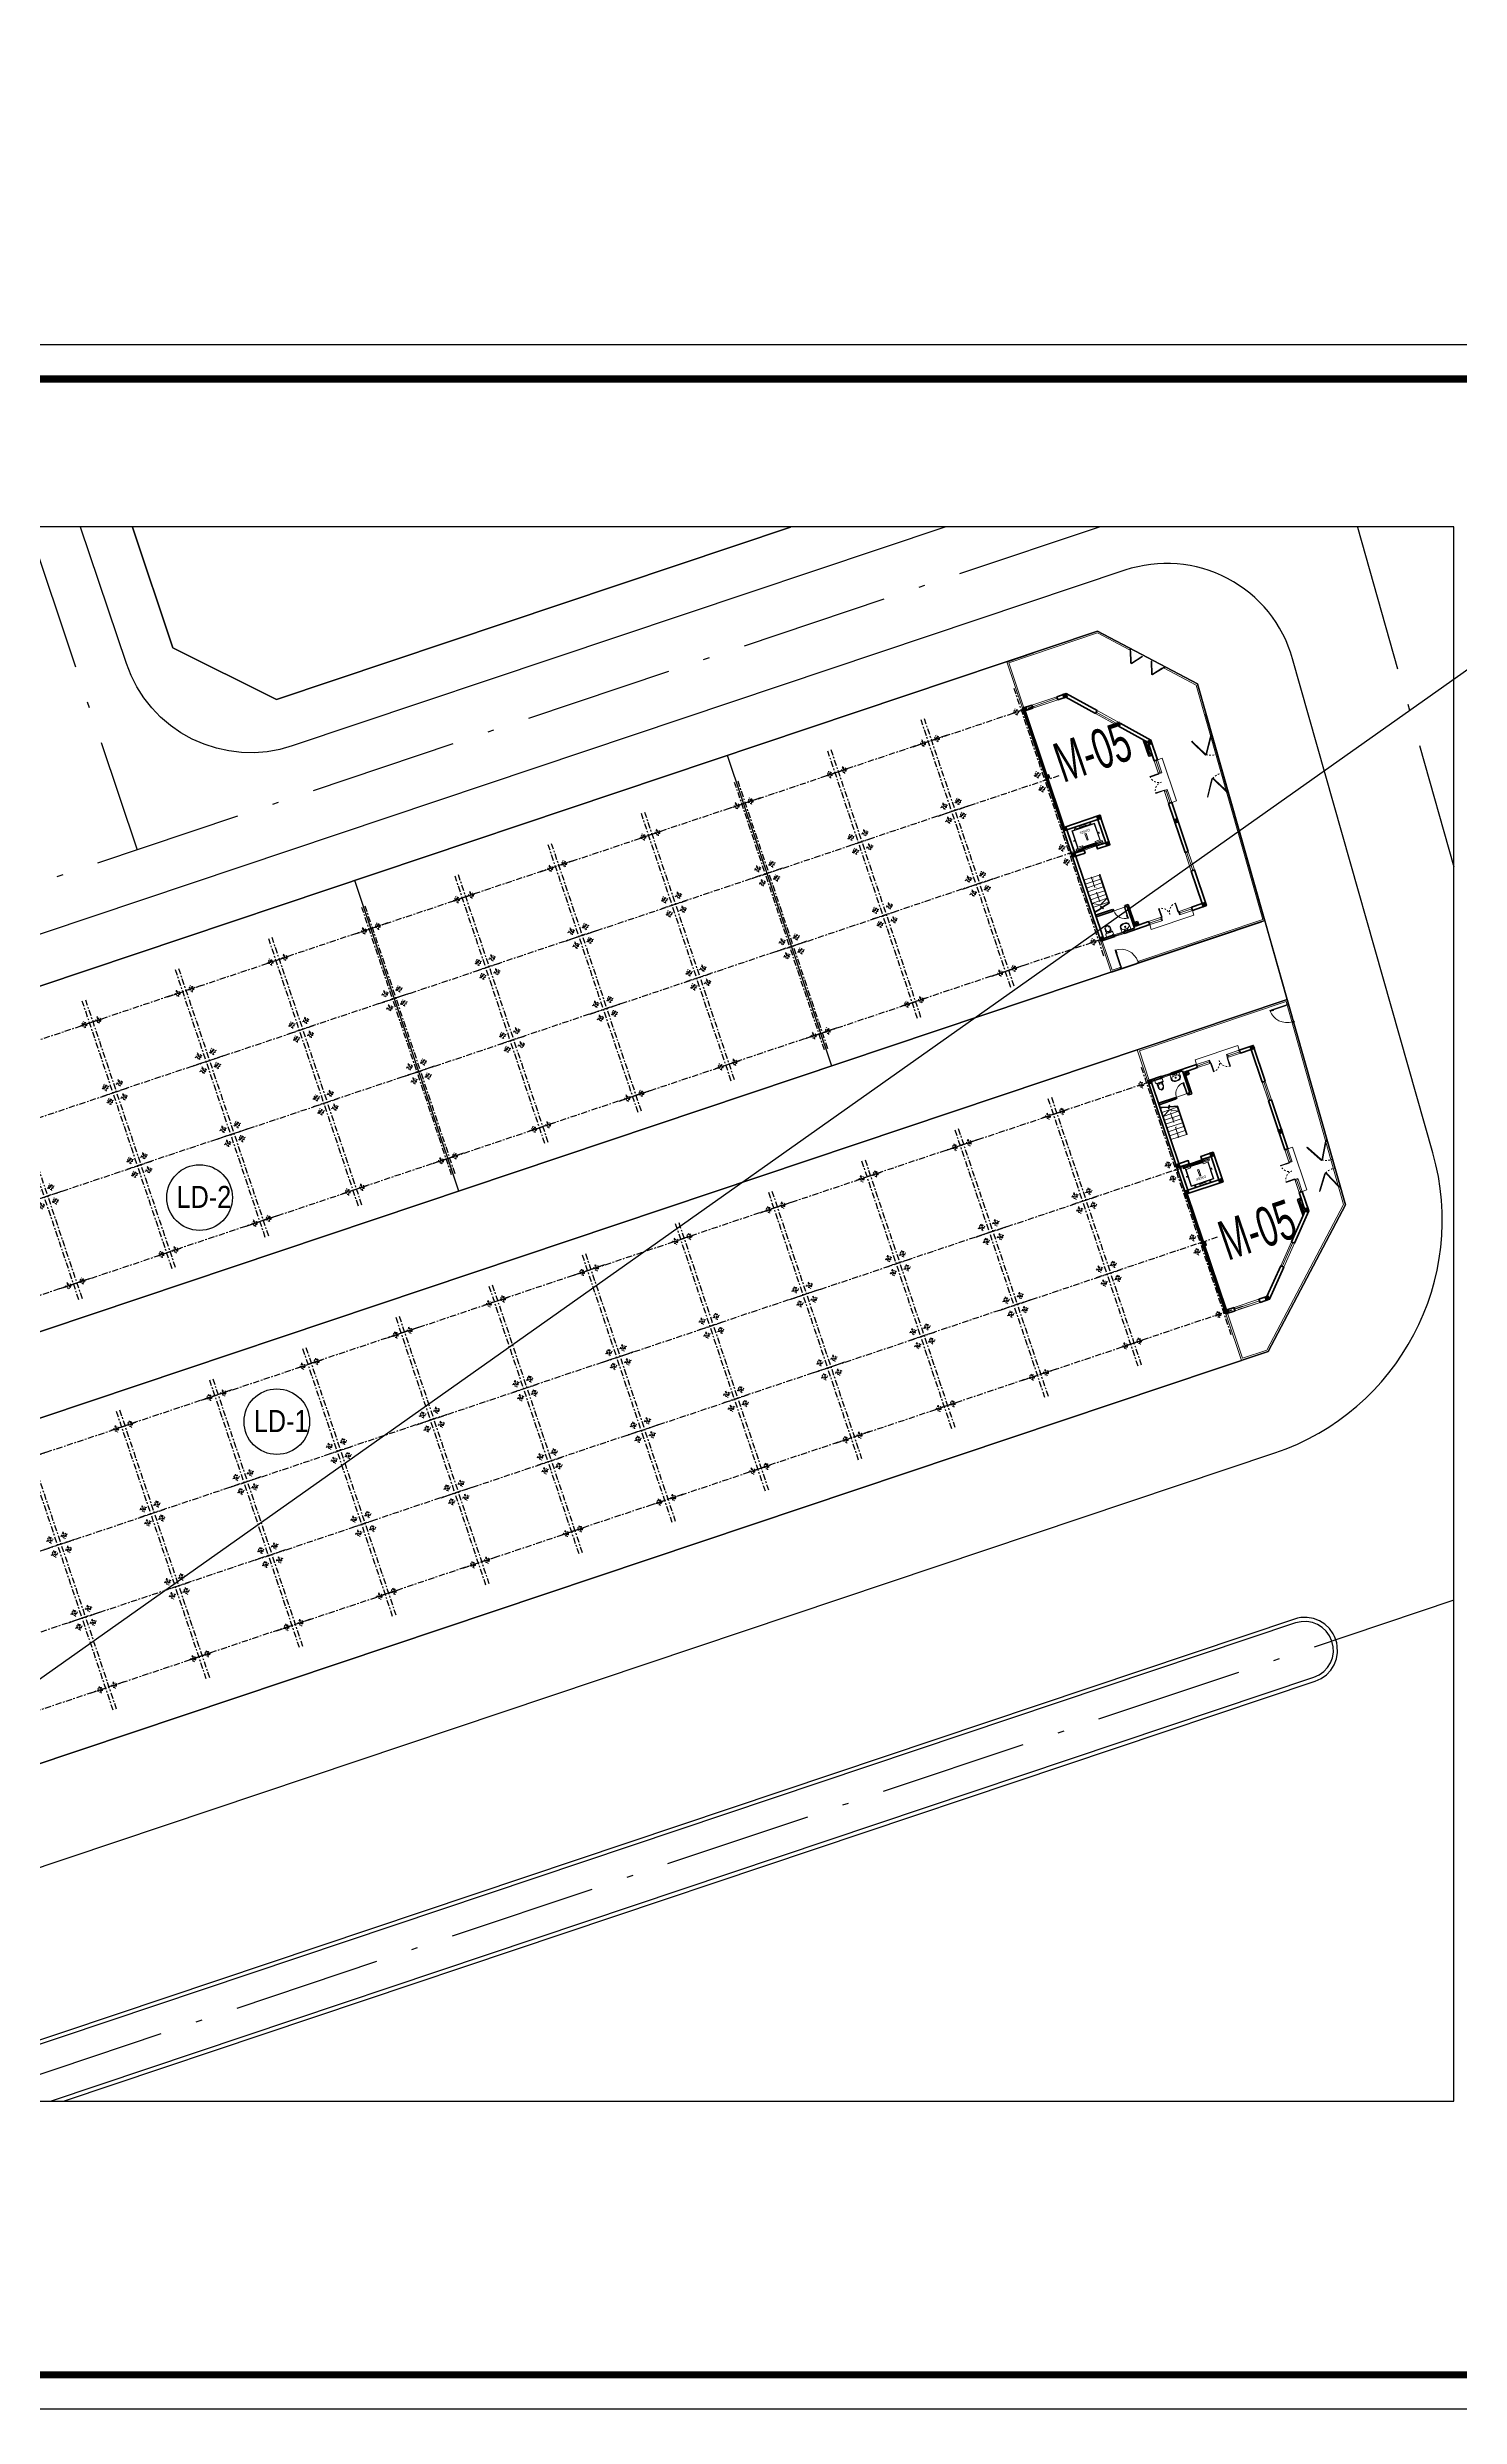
# Model space of a CAD drawing. Header units: metres. Extents: x 568006 to 1139366, y 2064802 to 4131555.
# Drawn here: x 569376.7 to 569462.9, y 2065189.8 to 2065334.5 of the extents above; entities that cross this region are included whole.
import ezdxf
from ezdxf.enums import TextEntityAlignment as Align
from ezdxf.xclip import XClip

# ---------------------------------------------------------------- set-up
doc = ezdxf.new("R2010")
doc.units = ezdxf.units.M
doc.header["$XCLIPFRAME"] = 0
for name, pattern in [('$AUDIT_BAD_LTYPE2', [0]), ('ACAD_ISO10W100', [18.5, 12, -3, 0.5, -3]), ('CENTER', [2, 1.25, -0.25, 0.25, -0.25]), ('CENTER2', [1.125, 0.75, -0.125, 0.125, -0.125]), ('HIDDEN', [0.375, 0.25, -0.125]), ('HIDDEN2', [0.1875, 0.125, -0.0625]), ('xref-thap C (mb tang 32-2)$0$HIDDEN', [0.375, 0.25, -0.125])]:
    doc.linetypes.add(name, pattern=pattern)
doc.layers.get('0').update_dxf_attribs({"linetype": 'CONTINUOUS'})
doc.layers.get('DEFPOINTS').update_dxf_attribs({"color": 152, "linetype": 'CONTINUOUS'})
for name, color, linetype, lineweight in [('-CONCRETE', 1, 'CONTINUOUS', 35), ('-DIM', 9, 'CONTINUOUS', 13), ('-DOOR', 137, 'CONTINUOUS', 9), ('-FURNITURE', 46, 'CONTINUOUS', 9), ('-HATCH', 8, 'CONTINUOUS', 5), ('-KH', 143, 'CONTINUOUS', 13), ('-LINE1', 7, 'CONTINUOUS', 18), ('-LINE2', 252, 'CONTINUOUS', 9), ('-STEEL1', 1, 'CONTINUOUS', 35), ('-TEXT', 7, 'CONTINUOUS', 15), ('-WALL', 4, 'CONTINUOUS', 35), ('A-KY HIEU', 34, 'CONTINUOUS', 20), ('E- RANH GIOI', 1, 'CENTER', 13), ('hung-demlonha', 7, 'CONTINUOUS', 15), ('kata_text', 254, 'CONTINUOUS', 30)]:
    doc.layers.add(name, color=color, linetype=linetype, lineweight=lineweight)
for name, color, linetype in [('01.AXIS', 160, 'CENTER2'), ('BoThamCo', 94, 'CONTINUOUS'), ('CDC.01.AXIS', 160, 'CENTER2'), ('datOBt', 42, 'CONTINUOUS'), ('datOlienke', 42, 'CONTINUOUS'), ('ghi_chu', 7, 'CONTINUOUS'), ('LogDg', 7, 'CONTINUOUS'), ('SOLO', 7, 'CONTINUOUS'), ('TEXT25', 2, 'CONTINUOUS'), ('TimDg', 222, 'CONTINUOUS'), ('ViaHeS', 32, 'CONTINUOUS')]:
    doc.layers.add(name, color=color, linetype=linetype)
doc.layers.add('KCS_Plotter', color=11, linetype='CONTINUOUS', plot=False)
doc.styles.add('kieuchuDim', font='arial.ttf', dxfattribs={"width": 0.75})
doc.styles.add('QH1', font='arialbd.ttf', dxfattribs={"width": 0.8})
doc.styles.add('T1', font='', dxfattribs={"height": 200})
doc.styles.add('VNH', font='', dxfattribs={"height": 2.5})
doc.styles.get('T1').set_extended_font_data('VNgeometric Light')
doc.styles.get('VNH').set_extended_font_data('.VnArial NarrowH')

# ---------------------------------------------------------------- blocks, each defined once
blk = doc.blocks.new('A$C33BC4D2A')
at = {"layer": 'A-KY HIEU', "color": 0, "const_width": 1.02}
blk.add_lwpolyline([(14.35, -292.1), (14.35, -4.9), (414.98, -4.9), (414.98, -292.1)], close=True, dxfattribs=at)
at = {"layer": 'DEFPOINTS', "color": 125}
blk.add_lwpolyline([(0, -297), (420, -297), (420, 0), (0, 0)], close=True, dxfattribs=at)
blk = doc.blocks.new('A$C758D662A')
at = {"linetype": 'HIDDEN', "ltscale": 500}
for radius in [300, 200]:
    blk.add_circle((0, 0), radius, dxfattribs=at)
at = {"layer": 'CDC.01.AXIS', "ltscale": 200}
for p, q in [((437, 0), (-437, 0)), ((0, 437), (0, -437))]:
    blk.add_line(p, q, dxfattribs=at)
blk = doc.blocks.new('Mau M4SH')
at = {"layer": '01.AXIS', "ltscale": 500}
for p, q in [((-6508, 14700), (1282, 14700)), ((-5410, 15724), (-5410, -1502)), ((370, 15724), (370, -1502)), ((-6508, 9100), (1282, 9100)), ((-6508, 4400), (1282, 4400)), ((-6615, -100), (1176, -100))]:
    blk.add_line(p, q, dxfattribs=at)
at = {"xscale": 0.5, "yscale": 0.5, "zscale": 0.5}
for p in [(-5070, 14700), (30, 14700), (-5070, 9550), (-5070, 8650), (30, 9550), (30, 8650), (-5070, 4850), (30, 4850), (-5070, 3950), (30, 3950), (-5070, -100), (30, -100)]:
    blk.add_blockref('A$C758D662A', p, dxfattribs=at)
blk = doc.blocks.new('C2')
at = {"layer": '-LINE1', "lineweight": 18}
blk.add_line((191910, -38809), (191841, -38737), dxfattribs=at)
at = {"ltscale": 100}
for p, q in [((191847, -38612), (191705, -38029)), ((191739, -38021), (191881, -38604)), ((191812, -37952), (192387, -38121)), ((192397, -38087), (191821, -37918))]:
    blk.add_line(p, q, dxfattribs=at)
for points in [[(191716, -37924), (191739, -38021), (191727, -38024), (191725, -38014), (191715, -38016), (191717, -38026), (191705, -38029), (191682, -37932)], [(191716, -37924), (191812, -37952), (191815, -37940), (191805, -37937), (191808, -37927), (191818, -37930), (191821, -37918), (191725, -37890)], [(191902, -38728), (191895, -38735), (191870, -38709), (191841, -38737), (191910, -38809), (191947, -38775)], [(191859, -38609), (191861, -38619), (191871, -38616), (191869, -38607), (191881, -38604), (191904, -38701), (191870, -38709), (191847, -38612)], [(192394, -38099), (192403, -38102), (192400, -38111), (192391, -38109), (192387, -38121), (192483, -38149), (192493, -38115), (192397, -38087)]]:
    blk.add_lwpolyline(points, close=True, dxfattribs=at)
at = {"color": 8, "ltscale": 100}
for points in [[(191715, -38016), (191725, -38014), (191871, -38616), (191861, -38619)], [(191808, -37927), (191805, -37937), (192400, -38111), (192403, -38102)]]:
    blk.add_lwpolyline(points, close=True, dxfattribs=at)
blk = doc.blocks.new('*U179')
at = {"linetype": '$AUDIT_BAD_LTYPE2'}
for p, q in [((70, 100), (70, 1000)), ((90, 1000), (90, 100))]:
    blk.add_line(p, q, dxfattribs=at)
for points in [[(0, 0), (50, 0), (50, -40), (60, -40), (60, -100), (0, -100)], [(118, 895), (118, 1064), (90, 1064), (90, 1036), (113, 1036), (113, 895)], [(1200, 0), (1150, 0), (1150, -40), (1140, -40), (1140, -100), (1200, -100)]]:
    blk.add_lwpolyline(points, close=True)
for points in [[(50, 1000), (90, 1000), (90, 1100), (50, 1100), (50, 1000)], [(50, 1003), (50, 100)], [(50, 100), (90, 100), (90, 0), (50, 0), (50, 100)]]:
    blk.add_lwpolyline(points)
at = {"linetype": '$AUDIT_BAD_LTYPE2', "ltscale": 0.3}
blk.add_arc((50, 0), 1100, 0, 90, dxfattribs=at)
blk = doc.blocks.new('fsfsfefwfw')
at = {"layer": '-LINE1'}
for p, q in [((552705.95, 2065516.01), (552700.41, 2065514.15)), ((552705.94, 2065515.91), (552700.54, 2065514.09)), ((552707.9, 2065514.87), (552705.94, 2065515.91)), ((552707.94, 2065514.96), (552705.95, 2065516.01)), ((552700.41, 2065514.15), (552701.37, 2065511.31)), ((552700.54, 2065514.09), (552701.46, 2065511.34)), ((552707.9, 2065514.87), (552707.94, 2065514.96)), ((552707.94, 2065514.96), (552710.07, 2065513.84)), ((552710.02, 2065513.75), (552710.07, 2065513.84)), ((552711.97, 2065512.72), (552710.02, 2065513.75)), ((552712.06, 2065512.79), (552710.07, 2065513.84)), ((552711.97, 2065512.72), (552716.04, 2065498.41)), ((552712.06, 2065512.79), (552716.16, 2065498.35)), ((552716.16, 2065498.35), (552706.78, 2065495.2)), ((552716.04, 2065498.41), (552708.41, 2065495.85)), ((552706.78, 2065495.2), (552706.15, 2065497.09)), ((552706.85, 2065495.32), (552706.24, 2065497.12)), ((552707.4, 2065495.51), (552706.85, 2065495.32))]:
    blk.add_line(p, q, dxfattribs=at)
at = {"layer": '-LINE1', "lineweight": 18}
for p, q in [((552707.35, 2065495.39), (552707.32, 2065495.48)), ((552708.46, 2065495.86), (552708.49, 2065495.77))]:
    blk.add_line(p, q, dxfattribs=at)
at = {"layer": '-WALL'}
for p, q in [((552700.41, 2065514.15), (552702.03, 2065514.7)), ((552712.57, 2065510.98), (552716.13, 2065498.46)), ((552715.93, 2065498.27), (552706.78, 2065495.2))]:
    blk.add_line(p, q, dxfattribs=at)
at = {"layer": '-DOOR', "yscale": 0.001, "zscale": 0.001}
for name, p, xscale, rotation in [('C2', (552533.93, 2065425.22), -0.001, 195.8476354752245), ('C2', (552734.33, 2065319.56), 0.001, 108.5514997227008), ('*U179', (552707.32, 2065495.48), 0.001, 18.58517014574694)]:
    blk.add_blockref(name, p, dxfattribs=dict(at, xscale=xscale, rotation=rotation))
blk = doc.blocks.new('*U286')
at = {"linetype": '$AUDIT_BAD_LTYPE2'}
for p, q in [((70, 100), (70, 600)), ((90, 600), (90, 100))]:
    blk.add_line(p, q, dxfattribs=at)
for points in [[(0, 0), (50, 0), (50, -40), (60, -40), (60, -100), (0, -100)], [(118, 495), (118, 664), (90, 664), (90, 636), (113, 636), (113, 495)], [(800, 0), (750, 0), (750, -40), (740, -40), (740, -100), (800, -100)]]:
    blk.add_lwpolyline(points, close=True)
for points in [[(50, 600), (90, 600), (90, 700), (50, 700), (50, 600)], [(50, 603), (50, 100)], [(50, 100), (90, 100), (90, 0), (50, 0), (50, 100)]]:
    blk.add_lwpolyline(points)
at = {"linetype": '$AUDIT_BAD_LTYPE2', "ltscale": 0.3}
blk.add_arc((50, 0), 700, 0, 90, dxfattribs=at)
blk = doc.blocks.new('*U117')
for p, q in [((-1110, 450), (-1150, 450)), ((-1110, 100), (-1150, 100)), ((-1130, 100), (-1130, 450)), ((-90, 450), (-50, 450)), ((-90, 100), (-50, 100)), ((-70, 100), (-70, 450))]:
    blk.add_line(p, q)
for points in [[(-1200, -200), (-1140, -200), (-1140, -40), (-1150, -40), (-1150, 0), (-1200, 0)], [(-1150, 0), (-1110, 0), (-1110, 550), (-1150, 550)], [(-50, 0), (-90, 0), (-90, 550), (-50, 550)], [(0, -200), (-60, -200), (-60, -40), (-50, -40), (-50, 0), (0, 0)]]:
    blk.add_lwpolyline(points, close=True)
at = {"linetype": 'HIDDEN', "ltscale": 0.1}
for centre, start, end in [((-1150, 0), 0, 89.99996), ((-50, 0), 90.00004, 180)]:
    blk.add_arc(centre, 550, start, end, dxfattribs=at)
blk = doc.blocks.new('A$C5C575821')
at = {"layer": '-CONCRETE'}
h = blk.add_hatch(color=256, dxfattribs=at)
h.dxf.hatch_style = 1
h.paths.add_polyline_path([(0, 200), (0, 0), (200, 0), (200, 200)])
blk.add_lwpolyline([(0, 0), (200, 0), (200, 200), (0, 200)], close=True, dxfattribs=at)
blk = doc.blocks.new('truc M5')
at = {"layer": '-WALL'}
for p in [(-200, 14600), (6400, 14600), (6400, 9200), (-200, 4150), (6400, 4150), (-200, -200), (2400, -200)]:
    blk.add_blockref('A$C5C575821', p, dxfattribs=at)
blk = doc.blocks.new('A$Cc664c5ed')
at = {"ltscale": 100}
for p, q in [((1076, 1260), (227, 770)), ((1076, 120), (227, 610)), ((245, 740), (1093, 1230)), ((245, 640), (1093, 150))]:
    blk.add_line(p, q, dxfattribs=at)
for points in [[(158, 690), (245, 740), (238, 751), (230, 746), (225, 754), (233, 759), (227, 770), (141, 720)], [(158, 690), (245, 640), (238, 629), (230, 634), (225, 626), (233, 621), (227, 610), (141, 660)], [(1082, 1249), (1091, 1254), (1096, 1246), (1087, 1241), (1093, 1230), (1180, 1280), (1163, 1310), (1076, 1260)], [(1082, 131), (1091, 126), (1096, 134), (1087, 139), (1093, 150), (1180, 100), (1163, 70), (1076, 120)], [(1170, 65), (1180, 65), (1180, 100), (1220, 100), (1220, 0), (1170, 0)]]:
    blk.add_lwpolyline(points, close=True, dxfattribs=at)
at = {"color": 8, "ltscale": 100}
for points in [[(225, 754), (230, 746), (1096, 1246), (1091, 1254)], [(225, 626), (230, 634), (1096, 134), (1091, 126)]]:
    blk.add_lwpolyline(points, close=True, dxfattribs=at)
at = {"color": 8, "linetype": 'HIDDEN', "ltscale": 10}
blk.add_arc((1180, 100), 1180, 150, 180, dxfattribs=at)
blk = doc.blocks.new('A$C18091ED7')
for p, q in [((-83, -267), (-83, -300)), ((-83, -278), (-83, -288)), ((-61, -290), (-83, -290)), ((-63, -265), (-81, -265)), ((-61, -267), (-61, -300)), ((0, -42), (0, 0)), ((61, -267), (61, -300)), ((61, -290), (83, -290)), ((63, -265), (81, -265)), ((83, -267), (83, -300)), ((83, -278), (83, -288)), ((146, -27), (179, -27)), ((146, -27), (146, -30)), ((146, -30), (166, -30)), ((153, -37), (146, -30)), ((152, 0), (152, -27)), ((152, 0), (179, 0)), ((153, -37), (166, -37)), ((153, -40), (153, -37)), ((153, -40), (178, -40)), ((153, -40), (178, -40)), ((153, -40), (153, -42)), ((165, -262), (165, -290)), ((185, -30), (166, -30)), ((178, -37), (166, -37)), ((168, -260), (228, -260)), ((168, -292), (207, -292)), ((185, -30), (178, -37)), ((178, -37), (178, -40)), ((178, -40), (178, -42)), ((179, 0), (179, -27)), ((179, -27), (185, -27)), ((185, -27), (185, -30)), ((231, -274), (231, -262))]:
    blk.add_line(p, q)
for points in [[(230, -219, -0.1374074), (225, -235), (222, -241, -0.2360805), (198, -255, -0.0519608), (-198, -255, -0.2360805), (-222, -241), (-225, -235, -0.1374074), (-230, -219), (-230, -72, -0.1989124), (-226, -63), (-209, -46, -0.1989124), (-200, -42), (0, -42), (200, -42, -0.1989124), (209, -46), (226, -63, -0.1989124), (230, -72)], [(144, -619, -0.2124048), (26, -734, -0.0276853), (-1, -739, -0.0222792), (-26, -734, -0.2124048), (-144, -619, -0.1427957), (-167, -428, -0.0930051), (-128, -309, -0.2564387), (-111, -300), (0, -300), (111, -300, -0.2564387), (128, -309, -0.0930051), (167, -428, -0.1427957)]]:
    blk.add_lwpolyline(points, format="xyb", close=True)
at = {"linetype": 'xref-thap C (mb tang 32-2)$0$HIDDEN', "ltscale": 100}
blk.add_lwpolyline([(61, -669, -0.1990312), (0, -699, -0.1990312), (-61, -669, -0.218924), (-132, -478, -0.1537915), (-112, -404, -0.2367012), (0, -348, -0.2367012), (112, -404, -0.1537915), (132, -478, -0.218924)], format="xyb", close=True, dxfattribs=at)
blk.add_circle((166, -78), 13.9)
for centre, radius, start, end in [((-81, -267), 1.98, 90, 180), ((-63, -267), 1.98, 0, 90), ((63, -267), 1.98, 90, 180), ((81, -267), 1.98, 0, 90), ((168, -262), 2.47, 90, 180), ((168, -290), 2.47, 180, 270), ((207, -277), 15.5, 270, 306.46585), ((168, -225), 80.1, 306.46585, 320.31229), ((228, -274), 2.47, 320.31229, 0)]:
    blk.add_arc(centre, radius, start, end)
for points in [[(-156, -259), (-157, -267), (-164, -328), (-169, -385), (-184, -528), (-136, -679), (-50, -735), (-20, -741), (0, -744)], [(156, -259), (157, -267), (164, -328), (169, -385), (184, -528), (136, -679), (50, -735), (20, -741), (0, -744)]]:
    blk.add_open_spline(points, degree=3, knots=[130.6139379, 130.6139379, 130.6139379, 130.6139379, 152.8521091, 311.1293508, 417.7039512, 561.3833928, 697.6926318, 710.8122623, 710.8122623, 710.8122623, 710.8122623])
blk = doc.blocks.new('A$C4ace49fd')
for p, q in [((167, 414), (224, 414)), ((195, 383), (195, 443)), ((249, 215), (342, 215)), ((267, 429), (324, 429)), ((295, 398), (295, 458)), ((295, 165), (295, 264)), ((367, 414), (424, 414)), ((395, 383), (395, 443))]:
    blk.add_line(p, q)
for points in [[(0, 200, 0.4142136), (200, 0), (390, 0, 0.4142136), (590, 200), (581, 446, 0.4097995), (551, 475), (39, 475, 0.4036072), (9, 446)], [(177, 40, 0.0907734), (424, 43, 0.1498865), (521, 96, 0.4307217), (482, 321, 0.0806372), (470, 327, 0.1277316), (125, 329, 0.0742078), (114, 325, 0.4430921), (69, 96, 0.1336395), (154, 46, 0.0336172)]]:
    blk.add_lwpolyline(points, format="xyb", close=True)
for centre, radius in [((195, 414), 17.5), ((295, 215), 37.5), ((295, 215), 22.5), ((295, 215), 22.5), ((295, 429), 17.5), ((395, 414), 17.5)]:
    blk.add_circle(centre, radius)
blk = doc.blocks.new('X-5M-DH-2-CORE$0$A$C75E80C28')
at = {"layer": '-LINE2', "linetype": 'Continuous', "ltscale": 2}
for p, q in [((840, -1305), (-840, -1305)), ((-840, -1365), (-840, -1305)), ((840, -1365), (-840, -1365)), ((840, -1395), (-840, -1395)), ((-840, -1395), (-840, -1455)), ((-731, -149), (731, -149)), ((-731, -1305), (-731, -149)), ((-700, -179), (700, -179)), ((-700, -1225), (-700, -179)), ((-700, -1225), (-400, -1225)), ((-557, -113), (-560, -113)), ((-510, -22), (-510, -51)), ((-507, -22), (-510, -22)), ((-510, -109), (-510, -79)), ((-507, -22), (-507, -51)), ((-507, -109), (-507, -79)), ((-456, -57), (-501, -57)), ((-456, -60), (-501, -60)), ((-456, -70), (-501, -70)), ((-456, -73), (-501, -73)), ((-453, -63), (-453, -67)), ((-450, -63), (-450, -67)), ((430, -1406), (-430, -1406)), ((-430, -1406), (-430, -1446)), ((430, -1446), (-430, -1446)), ((425, -1309), (-425, -1309)), ((-425, -1343), (-425, -1309)), ((425, -1343), (-425, -1343)), ((-400, -1305), (-400, -1225)), ((0, -1309), (0, -1343)), ((0, -1406), (0, -1446)), ((700, -1225), (400, -1225)), ((400, -1305), (400, -1225)), ((425, -1343), (425, -1309)), ((430, -1406), (430, -1446)), ((450, -63), (450, -67)), ((453, -63), (453, -67)), ((456, -57), (501, -57)), ((456, -60), (501, -60)), ((456, -70), (501, -70)), ((456, -73), (501, -73)), ((457, -113), (460, -113)), ((507, -22), (510, -22)), ((507, -22), (507, -51)), ((507, -109), (507, -79)), ((510, -22), (510, -51)), ((510, -109), (510, -79)), ((700, -1225), (700, -179)), ((731, -1305), (731, -149)), ((840, -1365), (840, -1305)), ((840, -1395), (840, -1455)), ((-840, -1455), (-435, -1455)), ((-435, -1450), (-435, -1460)), ((-435, -1450), (-400, -1450)), ((-435, -1460), (-425, -1460)), ((-435, -1490), (-435, -1500)), ((-435, -1490), (-425, -1490)), ((-435, -1500), (-400, -1500)), ((-433, -1452), (-433, -1458)), ((-433, -1452), (-402, -1452)), ((-433, -1458), (-425, -1458)), ((-433, -1492), (-433, -1498)), ((-433, -1492), (-425, -1492)), ((-433, -1498), (-402, -1498)), ((-425, -1458), (-425, -1460)), ((-425, -1490), (-425, -1492)), ((-402, -1452), (-402, -1498)), ((400, -1450), (-400, -1450)), ((-400, -1450), (-400, -1500)), ((400, -1450), (400, -1500)), ((435, -1450), (400, -1450)), ((435, -1500), (400, -1500)), ((402, -1452), (402, -1498)), ((433, -1452), (402, -1452)), ((433, -1498), (402, -1498)), ((433, -1458), (425, -1458)), ((425, -1458), (425, -1460)), ((435, -1460), (425, -1460)), ((425, -1490), (425, -1492)), ((435, -1490), (425, -1490)), ((433, -1492), (425, -1492)), ((433, -1452), (433, -1458)), ((433, -1492), (433, -1498)), ((435, -1450), (435, -1460)), ((840, -1455), (435, -1455)), ((435, -1490), (435, -1500))]:
    blk.add_line(p, q, dxfattribs=at)
for points in [[(-450, 0), (-450, -130), (450, -130), (450, 0)], [(-200, -29), (200, -29), (200, -101), (-200, -101)], [(-36, -584), (36, -584), (36, -984), (-36, -984)]]:
    blk.add_lwpolyline(points, close=True, dxfattribs=at)
for points in [[(-780, -789), (-751, -789, 0.4142136), (-750, -788), (-750, -784), (-750, -780, 0.4142136), (-751, -779), (-780, -779, -0.2569776), (-784, -782), (-798, -782, -0.4142136), (-801, -779), (-804, -750, 0.4142136), (-807, -746), (-812, -746), (-812, -784), (-812, -822), (-807, -822, 0.4142136), (-804, -818), (-801, -789, -0.4142136), (-798, -786), (-784, -786, -0.2569776), (-780, -789)], [(780, -789), (751, -789, -0.4142136), (750, -788), (750, -784), (750, -780, -0.4142136), (751, -779), (780, -779, 0.2569776), (784, -782), (798, -782, 0.4142136), (801, -779), (804, -750, -0.4142136), (807, -746), (812, -746), (812, -784), (812, -822), (807, -822, -0.4142136), (804, -818), (801, -789, 0.4142136), (798, -786), (784, -786, 0.2569776), (780, -789)]]:
    blk.add_lwpolyline(points, format="xyb", dxfattribs=at)
for centre, radius, start, end in [((-501, -51), 9.4, 180, 270), ((-501, -79), 9.4, 90, 180), ((-501, -51), 6.2, 180, 270), ((-501, -79), 6.2, 90, 180), ((-456, -63), 6.2, 360, 90), ((-456, -63), 3, 360, 90), ((-456, -67), 6.2, 270, 360), ((-456, -67), 3, 270, 360), ((456, -63), 6.2, 90, 180), ((456, -67), 6.2, 180, 270), ((456, -63), 3, 90, 180), ((456, -67), 3, 180, 270), ((501, -51), 6.2, 270, 360), ((501, -51), 9.4, 270, 360), ((501, -79), 9.4, 360, 90), ((501, -79), 6.2, 360, 90)]:
    blk.add_arc(centre, radius, start, end, dxfattribs=at)
blk = doc.blocks.new('A$C00BB3295')
at = {"layer": '-HATCH', "true_color": 0x8c8896}
h = blk.add_hatch(color=252, dxfattribs=at)
h.dxf.hatch_style = 1
edge = h.paths.add_edge_path()
edge.add_arc((0.7, 14.15), 0.0246, 0, 360)
at = {"layer": '-CONCRETE'}
blk.add_lwpolyline([(1.6, 12.4), (2.2, 12.4), (2.2, 10.9), (0.2, 10.9), (0.2, 12.4), (0.8, 12.4), (0.8, 12.6), (0, 12.6), (0, 10.7), (2.4, 10.7), (2.4, 12.6), (1.6, 12.6), (1.6, 12.4)], dxfattribs=at)
for centre, radius in [((2.38, 17.73), 0.055), ((6.48, 7.58), 0.013), ((6.53, 7.79), 0.055), ((6.53, 7.67), 0.055), ((6.52, 7.58), 0.013), ((6.56, 7.58), 0.013)]:
    blk.add_circle(centre, radius, dxfattribs=at)
at = {"layer": '-DOOR'}
blk.add_line((0.8, 3), (2.2, 3), dxfattribs=at)
for points in [[(1.5, 18), (0.9, 18), (0.9, 17.9), (1.5, 17.9)], [(3.93, 17.8), (3.93, 18), (3.15, 18), (3.15, 17.8)], [(5.13, 17.8), (5.13, 18), (5.9, 18), (5.9, 17.8)], [(6.6, 15.7), (6.8, 15.7), (6.8, 14.5), (6.6, 14.5)], [(6.6, 10.58), (6.8, 10.58), (6.8, 11.35), (6.6, 11.35)], [(6.6, 9.38), (6.8, 9.38), (6.8, 8.6), (6.6, 8.6)], [(4.26, 4.58), (5.34, 5.76), (5.19, 5.9), (4.11, 4.72)], [(0.6, 3), (0.6, 3.2), (2.2, 3.2), (2.2, 3)]]:
    blk.add_lwpolyline(points, close=True, dxfattribs=at)
for points in [[(0.9, 17.95), (1.5, 17.95)], [(3.15, 17.9), (3.93, 17.9)], [(5.9, 17.9), (5.13, 17.9)], [(6.7, 14.5), (6.7, 15.7)], [(6.7, 11.35), (6.7, 10.58)], [(6.7, 8.6), (6.7, 9.38)], [(5.27, 5.83), (4.18, 4.65)], [(2.2, 3.1), (0.6, 3.1)]]:
    blk.add_lwpolyline(points, dxfattribs=at)
at = {"layer": '-KH', "linetype": 'HIDDEN2', "ltscale": 5}
for points in [[(0.7, 14.15), (0.7, 16.03)], [(0.2, 15.65), (0.7, 15.9), (1.2, 15.65)]]:
    blk.add_lwpolyline(points, dxfattribs=at)
at = {"layer": '-KH'}
blk.add_circle((0.7, 14.15), 0.0246, dxfattribs=at)
at = {"layer": '-LINE1'}
for p, q in [((9.55, 19.9), (0.1, 19.9)), ((0.1, 19.9), (0.1, 18)), ((8.94, 7.04), (9.55, 19.9)), ((0.8, 12.4), (1.6, 12.4)), ((8.94, 7.04), (1.67, 0.1)), ((0.1, 0.1), (0.1, 3)), ((1.67, 0.1), (0.1, 0.1))]:
    blk.add_line(p, q, dxfattribs=at)
at = {"layer": '-LINE1', "lineweight": 18}
for p, q in [((0.44, 16.15), (0.2, 16.15)), ((1.2, 16.4), (1.2, 16.4)), ((1.2, 14.15), (1.2, 15.96)), ((1.25, 14.15), (1.25, 15.95)), ((1.2, 15.9), (0.2, 15.9)), ((1.2, 15.65), (0.2, 15.65)), ((1.2, 15.4), (0.2, 15.4)), ((1.2, 15.15), (0.2, 15.15)), ((1.2, 14.9), (0.2, 14.9)), ((1.2, 14.65), (0.2, 14.65)), ((1.2, 14.4), (0.2, 14.4)), ((1.2, 14.15), (0.2, 14.15))]:
    blk.add_line(p, q, dxfattribs=at)
at = {"layer": '-LINE1'}
blk.add_lwpolyline([(0, 20), (9.65, 20), (9.04, 6.99), (1.71, 0), (0, 0), (0, 20)], close=True, dxfattribs=at)
at = {"layer": '-LINE1', "lineweight": 18}
for points in [[(3.15, 18), (3.15, 18.3), (5.9, 18.3), (5.9, 18)], [(6.8, 11.35), (7.1, 11.35), (7.1, 8.6), (6.8, 8.6)]]:
    blk.add_lwpolyline(points, dxfattribs=at)
blk.add_arc((1.23, 14.15), 0.025, 179.9996, 359.9996, dxfattribs=at)
at = {"layer": '-LINE2', "lineweight": 18}
blk.add_line((1.3, 16.5), (2.1, 16.5), dxfattribs=at)
at = {"layer": '-WALL'}
for p, q in [((0, 18), (0, 3)), ((0.9, 18), (0, 18)), ((0.2, 17.9), (0.2, 10.7)), ((0.9, 17.9), (0.2, 17.9)), ((3.15, 18), (1.5, 18)), ((2.2, 17.9), (1.5, 17.9)), ((2.2, 17.9), (2.2, 16.5)), ((2.3, 16.4), (2.3, 17.8)), ((3.15, 17.8), (2.3, 17.8)), ((2.45, 17.65), (2.3, 17.65)), ((2.52, 17.58), (2.3, 17.58)), ((2.45, 17.65), (2.45, 17.8)), ((2.52, 17.58), (2.52, 17.8)), ((3.15, 18), (3.15, 17.8)), ((6.8, 18), (5.9, 18)), ((5.9, 18), (5.9, 17.8)), ((6.6, 17.8), (5.9, 17.8)), ((6.6, 17.8), (6.6, 15.7)), ((6.8, 18), (6.8, 15.7)), ((0.2, 16.5), (1.3, 16.5)), ((1.3, 16.4), (0.2, 16.4)), ((1.3, 16.5), (1.3, 16.4)), ((2.2, 16.5), (2.1, 16.5)), ((2.1, 16.5), (2.1, 16.4)), ((2.1, 16.4), (2.3, 16.4)), ((6.8, 15.7), (6.6, 15.7)), ((6.6, 14.5), (6.6, 11.35)), ((6.8, 14.5), (6.6, 14.5)), ((6.8, 14.5), (6.8, 11.35)), ((0.1, 10.7), (0.1, 3.2)), ((6.8, 11.35), (6.6, 11.35)), ((6.6, 7.42), (5.19, 5.9)), ((6.8, 7.34), (5.34, 5.76)), ((6.6, 8.6), (6.6, 7.42)), ((6.8, 8.6), (6.6, 8.6)), ((6.8, 8.6), (6.8, 7.34)), ((5.34, 5.76), (5.19, 5.9)), ((4.11, 4.72), (2.71, 3.2)), ((4.26, 4.58), (2.8, 3)), ((4.26, 4.58), (4.11, 4.72)), ((0.6, 3), (0, 3)), ((0.6, 3.2), (0.2, 3.2)), ((0.6, 3.2), (0.6, 3)), ((2.71, 3.2), (2.2, 3.2)), ((2.2, 3.2), (2.2, 3)), ((2.8, 3), (2.2, 3))]:
    blk.add_line(p, q, dxfattribs=at)
for points in [[(0.9, 18), (0.9, 17.9)], [(1.5, 18), (1.5, 17.9)], [(0.2, 16.21), (0.68, 16.09), (0.68, 15.99), (0.77, 16.16), (0.77, 16.07), (1.25, 15.95)], [(6.6, 8.23), (6.37, 8.23), (6.37, 7.17)], [(6.6, 8.13), (6.47, 8.13), (6.47, 7.28)]]:
    blk.add_lwpolyline(points, dxfattribs=at)
blk.add_lwpolyline([(2.3, 17.65), (2.3, 17.8), (2.45, 17.8), (2.45, 17.65)], close=True, dxfattribs=at)
at = {"layer": '-DOOR', "yscale": 0.001, "zscale": 0.001}
for name, p, xscale, rotation in [('*U179', (9.54, 19.76), -0.001, 90), ('*U117', (5.13, 17.8), -0.001, 180), ('*U117', (6.6, 9.38), -0.001, 90), ('A$Cc664c5ed', (9.23, 9.88), 0.001, 90), ('A$Cc664c5ed', (9.21, 9.31), -0.001, 84.59227150829766)]:
    blk.add_blockref(name, p, dxfattribs=dict(at, xscale=xscale, rotation=rotation))
at = {"layer": '-DOOR', "xscale": -0.001, "yscale": 0.001, "zscale": 0.001}
blk.add_blockref('*U286', (2.1, 16.5), dxfattribs=at)
at = {"layer": '-FURNITURE', "xscale": 0.001, "yscale": 0.001, "zscale": 0.001}
for name, p in [('A$C18091ED7', (0.65, 17.94)), ('A$C4ace49fd', (1.39, 17.43))]:
    blk.add_blockref(name, p, dxfattribs=at)
at = {"layer": '-STEEL1', "xscale": 0.001, "yscale": 0.001, "zscale": 0.001}
blk.add_blockref('truc M5', (0.2, 3.2), dxfattribs=at)
at = {"layer": '-WALL', "xscale": -0.001, "yscale": 0.001, "zscale": 0.001, "rotation": 270}
for p in [(0, 12.4), (2.2, 12.4), (0, 10.7), (2.2, 10.7)]:
    blk.add_blockref('A$C5C575821', p, dxfattribs=at)
at = {"layer": '-WALL', "xscale": 0.001, "yscale": 0.001, "zscale": 0.001}
blk.add_blockref('A$C5C575821', (0, 12.4), dxfattribs=at)
at = {"color": 2, "xscale": -0.001, "yscale": 0.001, "zscale": 0.001, "rotation": 180}
blk.add_blockref('X-5M-DH-2-CORE$0$A$C75E80C28', (1.2, 10.9), dxfattribs=at)
at = {"layer": '-TEXT', "style": 'T1'}
for s, p in [('7', (0.73, 15.75)), ('5', (0.73, 15.25)), ('3', (0.73, 14.75)), ('1', (0.73, 14.25))]:
    blk.add_text(s, height=0.1, dxfattribs=at).set_placement(p)
at = {"layer": 'TEXT25', "style": 'T1'}
blk.add_text('450KG', height=0.15, dxfattribs=at).set_placement((0.88, 11.26))
blk = doc.blocks.new('A$C4BD92AC2')
at = {"layer": '-HATCH', "true_color": 0x8c8896}
h = blk.add_hatch(color=252, dxfattribs=at)
h.dxf.hatch_style = 1
edge = h.paths.add_edge_path()
edge.add_arc((1.89, 10.79), 0.0246, 0, 360)
at = {"layer": '-CONCRETE'}
blk.add_lwpolyline([(3.3, 9.42), (3.87, 9.61), (4.34, 8.19), (2.45, 7.55), (1.97, 8.98), (2.54, 9.17), (2.48, 9.36), (1.72, 9.1), (2.32, 7.3), (4.6, 8.06), (3.99, 9.86), (3.24, 9.61), (3.3, 9.42)], dxfattribs=at)
for centre, radius in [((2.34, 14.72), 0.055), ((9.44, 6.62), 0.055), ((9.48, 6.51), 0.055), ((9.46, 6.41), 0.013), ((9.5, 6.42), 0.013), ((9.54, 6.43), 0.013)]:
    blk.add_circle(centre, radius, dxfattribs=at)
at = {"layer": '-DOOR'}
blk.add_line((5.53, 0.25), (6.86, 0.7), dxfattribs=at)
for points in [[(4.92, 15.66), (4.86, 15.85), (5.59, 16.1), (5.66, 15.91)], [(1.42, 14.7), (0.85, 14.51), (0.88, 14.41), (1.45, 14.6)], [(3.78, 15.28), (3.72, 15.47), (2.99, 15.22), (3.05, 15.03)], [(6.99, 14.14), (7.18, 14.2), (7.56, 13.07), (7.37, 13)], [(8.62, 9.28), (8.81, 9.34), (8.56, 10.08), (8.37, 10.02)], [(9, 8.14), (9.19, 8.21), (9.44, 7.47), (9.25, 7.41)], [(8.31, 2.86), (8.96, 4.32), (8.78, 4.4), (8.12, 2.94)], [(5.34, 0.19), (5.28, 0.38), (6.79, 0.89), (6.86, 0.7)]]:
    blk.add_lwpolyline(points, close=True, dxfattribs=at)
for points in [[(5.63, 16), (4.89, 15.76)], [(0.87, 14.46), (1.44, 14.65)], [(3.02, 15.13), (3.75, 15.38)], [(7.47, 13.03), (7.08, 14.17)], [(8.47, 10.05), (8.72, 9.31)], [(9.34, 7.44), (9.1, 8.18)], [(8.87, 4.36), (8.21, 2.9)], [(6.83, 0.79), (5.31, 0.29)]]:
    blk.add_lwpolyline(points, dxfattribs=at)
at = {"layer": '-KH', "linetype": 'HIDDEN2', "ltscale": 5}
for points in [[(0.94, 12.06), (1.33, 12.45), (1.89, 12.37)], [(1.89, 10.79), (1.29, 12.58)]]:
    blk.add_lwpolyline(points, dxfattribs=at)
at = {"layer": '-KH'}
blk.add_circle((1.89, 10.79), 0.0246, dxfattribs=at)
at = {"layer": '-LINE1', "lineweight": 18}
for p, q in [((1.65, 13.09), (1.65, 13.09)), ((1.01, 12.61), (0.78, 12.53)), ((1.81, 12.61), (0.86, 12.29)), ((1.89, 12.37), (0.94, 12.06)), ((1.97, 12.14), (1.02, 11.82)), ((2.04, 11.9), (1.1, 11.58)), ((2.12, 11.66), (1.18, 11.35)), ((2.36, 10.95), (1.79, 12.67)), ((2.41, 10.97), (1.84, 12.67)), ((2.2, 11.43), (1.26, 11.11)), ((2.28, 11.19), (1.34, 10.87)), ((2.36, 10.95), (1.41, 10.63))]:
    blk.add_line(p, q, dxfattribs=at)
at = {"layer": '-LINE1'}
blk.add_line((2.54, 9.17), (3.3, 9.42), dxfattribs=at)
at = {"layer": '-LINE1', "lineweight": 18}
for points in [[(2.99, 15.22), (2.89, 15.51), (5.5, 16.38), (5.59, 16.1)], [(8.56, 10.08), (8.85, 10.17), (9.72, 7.57), (9.44, 7.47)]]:
    blk.add_lwpolyline(points, dxfattribs=at)
blk.add_arc((2.39, 10.96), 0.025, 198.5511, 18.5511, dxfattribs=at)
at = {"layer": '-LINE2', "lineweight": 18}
blk.add_line((1.71, 13.21), (2.47, 13.47), dxfattribs=at)
at = {"layer": '-WALL'}
for p, q in [((6.45, 16.38), (5.59, 16.1)), ((5.59, 16.1), (5.66, 15.91)), ((6.32, 16.13), (5.66, 15.91)), ((6.32, 16.13), (6.99, 14.14)), ((6.45, 16.38), (7.18, 14.2)), ((0.85, 14.51), (0, 14.22)), ((2.99, 15.22), (1.42, 14.7)), ((2.12, 14.83), (1.45, 14.6)), ((2.12, 14.83), (2.56, 13.5)), ((3.05, 15.03), (2.24, 14.76)), ((2.69, 13.44), (2.24, 14.76)), ((2.43, 14.67), (2.29, 14.62)), ((2.52, 14.62), (2.31, 14.55)), ((2.43, 14.67), (2.39, 14.81)), ((2.52, 14.62), (2.45, 14.83)), ((2.99, 15.22), (3.05, 15.03)), ((0, 14.22), (4.77, 0)), ((0.88, 14.41), (0.22, 14.19)), ((0.22, 14.19), (2.51, 7.36)), ((0.67, 12.86), (1.71, 13.21)), ((1.74, 13.12), (0.7, 12.77)), ((1.71, 13.21), (1.74, 13.12)), ((2.56, 13.5), (2.47, 13.47)), ((2.47, 13.47), (2.5, 13.37)), ((2.5, 13.37), (2.69, 13.44)), ((7.18, 14.2), (6.99, 14.14)), ((7.56, 13.07), (7.37, 13)), ((7.56, 13.07), (8.56, 10.08)), ((7.37, 13), (8.37, 10.02)), ((8.56, 10.08), (8.37, 10.02)), ((2.42, 7.33), (4.8, 0.22)), ((9.44, 7.47), (9.25, 7.41)), ((9.25, 7.41), (9.62, 6.29)), ((9.44, 7.47), (9.84, 6.28)), ((9.62, 6.29), (8.78, 4.4)), ((9.84, 6.28), (8.96, 4.32)), ((8.96, 4.32), (8.78, 4.4)), ((8.12, 2.94), (7.28, 1.05)), ((8.31, 2.86), (8.12, 2.94)), ((8.31, 2.86), (7.43, 0.89)), ((5.34, 0.19), (4.77, 0)), ((5.28, 0.38), (4.9, 0.25)), ((5.28, 0.38), (5.34, 0.19)), ((7.28, 1.05), (6.79, 0.89)), ((6.79, 0.89), (6.86, 0.7)), ((7.43, 0.89), (6.86, 0.7))]:
    blk.add_line(p, q, dxfattribs=at)
for points in [[(0.85, 14.51), (0.88, 14.41)], [(1.42, 14.7), (1.45, 14.6)], [(0.76, 12.59), (1.25, 12.63), (1.28, 12.53), (1.31, 12.72), (1.34, 12.63), (1.84, 12.67)], [(9.37, 7.06), (9.15, 6.98), (9.48, 5.98)], [(9.4, 6.96), (9.27, 6.92), (9.54, 6.12)]]:
    blk.add_lwpolyline(points, dxfattribs=at)
blk.add_lwpolyline([(2.29, 14.62), (2.24, 14.76), (2.39, 14.81), (2.43, 14.67)], close=True, dxfattribs=at)
at = {"layer": '-DOOR', "xscale": -0.001, "yscale": 0.001, "zscale": 0.001}
for name, p, rotation in [('*U117', (4.92, 15.66), 198.5514997310828), ('*U286', (2.47, 13.47), 18.55149973108278), ('*U117', (9, 8.14), 108.5514997310828)]:
    blk.add_blockref(name, p, dxfattribs=dict(at, rotation=rotation))
at = {"layer": '-FURNITURE', "xscale": 0.001, "yscale": 0.001, "zscale": 0.001, "rotation": 18.55149973108278}
for name, p in [('A$C4ace49fd', (1.5, 14.12)), ('A$C18091ED7', (0.63, 14.37))]:
    blk.add_blockref(name, p, dxfattribs=at)
at = {"layer": '-STEEL1', "xscale": 0.001, "yscale": 0.001, "zscale": 0.001, "rotation": 18.55149973108278}
blk.add_blockref('truc M5', (4.9, 0.25), dxfattribs=at)
at = {"layer": '-WALL', "yscale": 0.001, "zscale": 0.001}
for p, xscale, rotation in [((1.78, 8.91), -0.001, 288.5514997310828), ((1.78, 8.91), 0.001, 18.55149973108278), ((3.87, 9.61), -0.001, 288.5514997310828), ((2.32, 7.3), -0.001, 288.5514997310828), ((4.41, 8), -0.001, 288.5514997310828)]:
    blk.add_blockref('A$C5C575821', p, dxfattribs=dict(at, xscale=xscale, rotation=rotation))
at = {"color": 2, "xscale": -0.001, "yscale": 0.001, "zscale": 0.001, "rotation": 198.5514997310828}
blk.add_blockref('X-5M-DH-2-CORE$0$A$C75E80C28', (3.4, 7.87), dxfattribs=at)
at = {"layer": '-TEXT', "style": 'T1'}
for s, p in [('7', (1.41, 12.32)), ('5', (1.57, 11.84)), ('3', (1.73, 11.37)), ('1', (1.89, 10.89))]:
    blk.add_text(s, height=0.1, rotation=18.5515, dxfattribs=at).set_placement(p)
at = {"layer": 'TEXT25', "style": 'T1'}
blk.add_text('450KG', height=0.15, rotation=18.5515, dxfattribs=at).set_placement((2.98, 8.11))
blk = doc.blocks.new('A$C0D9844BB')
at = {"layer": '-DOOR', "yscale": 0.001, "zscale": 0.001}
for p, xscale, rotation in [((1.12, 2.69), -0.001, 242.1995676102948), ((0.57, 1.64), 0.001, 242.1995676119408)]:
    blk.add_blockref('A$Cc664c5ed', p, dxfattribs=dict(at, xscale=xscale, rotation=rotation))
blk = doc.blocks.new('tmbc_khub')
at = {"layer": 'BoThamCo'}
blk.add_lwpolyline([(-224.353, 103.548), (-220.979, 109.949), (-223.715, 119.59), (-229.821, 122.809), (-277.55, 106.791), (-280.7, 100.46), (-277.518, 90.98), (-271.187, 87.831)], close=True, dxfattribs=at)
blk.add_lwpolyline([(-208.981, 31.442), (-497.492, -65.381, 0.4142136), (-497.964, -66.331), (-497.328, -68.227, 0.4142136), (-496.378, -68.699), (-207.867, 28.124, 1)], format="xyb", close=True, dxfattribs=at)
at = {"layer": 'datOBt'}
blk.add_lwpolyline([(-229.727, 140.767), (-233.102, 134.366), (-352.471, 94.306), (-358.802, 97.455), (-368.347, 125.897), (-365.197, 132.228), (-244.037, 172.888), (-237.931, 169.669)], close=True, dxfattribs=at)
at = {"layer": 'datOlienke'}
for points in [[(-210.865, 74.321), (-214.967, 88.772), (-221.073, 91.991), (-338.472, 52.592), (-341.622, 46.261), (-336.849, 32.041)], [(-210.667, 48.017), (-205.942, 56.978), (-209.498, 69.505), (-335.259, 27.301), (-330.486, 13.08), (-324.155, 9.931)]]:
    blk.add_lwpolyline(points, close=True, dxfattribs=at)
at = {"layer": 'kata_text'}
for centre in [(-275.891, 57.416), (-271.175, 43.733)]:
    blk.add_circle(centre, 2.004, dxfattribs=at)
at = {"layer": 'LogDg'}
for points in [[(-126.511, 369.982), (-95.478, 381.206, -0.4142136), (-85.234, 376.404), (-42.629, 258.608, -0.4210432), (-47.607, 248.303), (-78.9, 237.801, -0.4074168), (-88.969, 242.664), (-131.313, 359.738, -0.4142136)], [(-322.246, 4.242), (-210.26, 41.824, 0.4004581), (-200.603, 60.141), (-209.168, 90.314, 0.4281041), (-219.409, 95.714), (-339.427, 55.436, 0.4142136), (-344.466, 45.307), (-332.376, 9.281, 0.4142136)]]:
    blk.add_lwpolyline(points, format="xyb", close=True, dxfattribs=at)
for points in [[(-223.931, 142.32), (-232.132, 171.211, 0.4281041), (-242.373, 176.611), (-366.152, 135.072, 0.4142136), (-371.191, 124.942), (-361.646, 96.501, 0.4142136), (-351.517, 91.462), (-229.081, 132.551, 0.4004581), (-223.931, 142.32)], [(-217.916, 121.132), (-215.182, 111.501, -0.4004581), (-220.333, 101.733), (-270.233, 84.986, -0.4142136), (-280.362, 90.025), (-283.544, 99.506, -0.4142136), (-278.505, 109.635), (-228.157, 126.532, -0.4281041), (-217.916, 121.132)], [(-209.06, 31.679), (-497.572, -65.144, 0.4142136), (-498.201, -66.41), (-497.565, -68.306, 0.4142136), (-496.299, -68.936), (-207.788, 27.887, 1), (-209.06, 31.679)]]:
    blk.add_lwpolyline(points, format="xyb", dxfattribs=at)
at = {"layer": 'SOLO'}
for p, q in [((-237.305, 65.447), (-243.668, 84.408)), ((-237.305, 65.447), (-243.666, 84.409)), ((-260.058, 57.811), (-266.421, 76.772))]:
    blk.add_line(p, q, dxfattribs=at)
at = {"layer": 'TimDg', "linetype": 'ACAD_ISO10W100', "ltscale": 0.75}
for points in [[(107.543, -124.133), (15.376, 133.515), (-122.04, 513.448), (-178.345, 685.867)], [(-88.135, 231.537), (-175.4, 472.813)], [(-301.603, 437.912), (-187.72, 36.731)], [(-9.753, 202.992), (-360.991, 85.118)], [(-289.888, 108.98), (-279.707, 78.643)], [(-206.584, 103.182), (-350.81, 54.781)]]:
    blk.add_lwpolyline(points, dxfattribs=at)
for points in [[(-377.535, 134.416), (-34.22, 249.631, 0.0508293), (-28.678, 252.141), (203.834, 387.416)], [(507.546, 381.621), (291.324, 260.971), (120.566, 161.757, -0.0506838), (-63.655, 78.367), (-512.602, -72.298), (-676.954, -124.133)]]:
    blk.add_lwpolyline(points, format="xyb", dxfattribs=at)
at = {"layer": 'ViaHeS'}
for points in [[(-229.727, 140.767), (-233.102, 134.366), (-352.471, 94.306), (-358.802, 97.455), (-368.347, 125.897), (-365.197, 132.228), (-244.037, 172.888), (-237.931, 169.669)], [(-280.7, 100.46), (-277.55, 106.791), (-229.821, 122.809), (-223.715, 119.59), (-220.979, 109.949), (-224.353, 103.548), (-271.187, 87.831), (-277.518, 90.98)], [(-338.472, 52.592), (-221.073, 91.991), (-214.967, 88.772), (-205.942, 56.978), (-210.667, 48.017), (-324.155, 9.931), (-330.486, 13.08), (-341.622, 46.261)]]:
    blk.add_lwpolyline(points, close=True, dxfattribs=at)
blk.add_lwpolyline([(-209.498, 69.505), (-210.865, 74.321), (-336.849, 32.041), (-335.259, 27.301), (-209.498, 69.505)], dxfattribs=at)
at = {"layer": '-DIM'}
for name, p, xscale, rotation in [('A$C4BD92AC2', (-229.456, 84.412), -1, 217.1029994634561), ('A$C0D9844BB', (-213.211, 81.629), -0.9999999999999999, 348.1261458311561)]:
    blk.add_blockref(name, p, dxfattribs=dict(at, xscale=xscale, rotation=rotation))
at = {"layer": '-DIM', "rotation": 18.55149973108277}
blk.add_blockref('A$C00BB3295', (-212.287, 47.474), dxfattribs=at)
at = {"layer": '-LINE1'}
for p, xscale, yscale, zscale, rotation in [((-226.036, 86.949), -0.001, 0.001, 0.001, 198.5464311470099), ((-236.502, 83.438), 0.0009999999999999996, 0.0009999999999999996, 0.0009999999999999996, 198.541607988241), ((-237.414, 83.132), -0.001, 0.001, 0.001, 198.5497239823116), ((-247.88, 79.621), 0.001, 0.001, 0.001, 198.5435401595339), ((-248.792, 79.315), -0.0009999999999999996, 0.0009999999999999992, 0.001, 198.5516521590857), ((-259.257, 75.804), 0.001000000000000002, 0.001000000000000002, 0.001000000000000002, 198.5454683363081), ((-260.17, 75.497), -0.001, 0.001, 0.001, 198.5575428480493), ((-270.635, 71.985), 0.001, 0.001, 0.001, 198.5513590252716), ((-271.545, 71.68), -0.0009999999999999996, 0.0009999999999999992, 0.001, 198.5516521590857), ((-282.01, 68.168), 0.001000000000000002, 0.001000000000000002, 0.001000000000000002, 198.5454683363081), ((-282.923, 67.862), -0.001, 0.001, 0.001, 198.5575428480493), ((-293.388, 64.349), 0.001, 0.001, 0.001, 198.5513590252716), ((-218.535, 48.751), -0.001, 0.001, 0.001, 18.56163141144545), ((-219.447, 48.445), 0.001, 0.001, 0.001, 18.55351541737485), ((-229.912, 44.932), -0.001, 0.001, 0.001, 18.55969924015257), ((-230.824, 44.626), 0.001, 0.001, 0.001, 18.55158724060072), ((-241.289, 41.113), -0.001, 0.001, 0.001, 18.55777106337834), ((-242.202, 40.807), 0.001, 0.001, 0.001, 18.54569655163722), ((-252.667, 37.295), -0.001, 0.001, 0.001, 18.55188037441485), ((-253.577, 36.99), 0.001, 0.001, 0.001, 18.55158724060072), ((-264.042, 33.477), -0.001, 0.001, 0.001, 18.55777106337834), ((-264.955, 33.171), 0.001, 0.001, 0.001, 18.54569655163722), ((-275.42, 29.66), -0.001, 0.001, 0.001, 18.55188037441485), ((-276.33, 29.354), 0.001, 0.001, 0.001, 18.55159895331447), ((-286.798, 25.841), -0.001, 0.001, 0.001, 18.55188037441485)]:
    blk.add_blockref('Mau M4SH', p, dxfattribs=dict(at, xscale=xscale, yscale=yscale, zscale=zscale, rotation=rotation))
at = {"layer": 'ViaHeS'}
blk.add_blockref('fsfsfefwfw', (-552927.025, -2065424.021), dxfattribs=at)
at = {"layer": 'ghi_chu', "lineweight": -2, "style": 'kieuchuDim', "width": 0.6}
for p in [(-223.172, 82.73), (-213.122, 53.551)]:
    blk.add_text('M-05', height=2.43, rotation=19, dxfattribs=at).set_placement(p)
at = {"layer": 'hung-demlonha', "color": 7, "ltscale": 5, "style": 'QH1', "width": 0.65}
for tag, p in [('BT04', (-109.598, 191.643)), ('BT06', (-305.798, 171.199)), ('BT05', (-282.572, 137.244))]:
    blk.add_attdef(tag, text='', height=3.96, rotation=0, dxfattribs=at).set_placement(p, align=Align.CENTER)
at = {"layer": 'kata_text', "char_height": 1.344, "width": 17.72856, "attachment_point": 1, "style": 'VNH'}
for s, insert in [('LD-2', (-277.297, 58.127)), ('LD-1', (-272.58, 44.444))]:
    blk.add_mtext(s, dxfattribs=dict(at, insert=insert))

msp = doc.modelspace()

# ---------------------------------------------------------------- linework, layer by layer
at = {"layer": 'KCS_Plotter'}
msp.add_line((569313.17, 2065190.32), (569491.37, 2065316.33), dxfattribs=at)

# ---------------------------------------------------------------- block references
at = {"layer": 'E- RANH GIOI', "xscale": 0.4242857142857144, "yscale": 0.4242857142857144, "zscale": 0.4242857142857144}
msp.add_blockref('A$C33BC4D2A', (569313.17, 2065316.33), dxfattribs=at)
at = {"layer": 'ghi_chu'}
ref = msp.add_blockref('tmbc_khub', (569566.55, 2064812.01), dxfattribs=at)
XClip(ref).set_block_clipping_path([(-245.2612135945, 174.796498704), (-53.3045809087, 337.2658173321)])

# ---------------------------------------------------------------- next in the draw order: block references
ref = msp.add_blockref('tmbc_khub', (569661.85, 2065206.86), dxfattribs=at)
XClip(ref).set_block_clipping_path([(-342.1070457372, 2.2418232691), (-199.3222931741, 98.355504836)])

# ---------------------------------------------------------------- next in the draw order: linework, layer by layer
msp.add_lwpolyline([(569319.74, 2065209.1), (569462.53, 2065209.1), (569462.53, 2065305.22), (569319.74, 2065305.22)], close=True, dxfattribs=at)

# ---------------------------------------------------------------- next in the draw order: block references
ref = msp.add_blockref('tmbc_khub', (569786.41, 2065163.99), dxfattribs=at)
XClip(ref).set_block_clipping_path([(-201.6066774619, 54.738211852), (-109.9841080916, 137.3826739991)])

doc.saveas('drawing.dxf')
